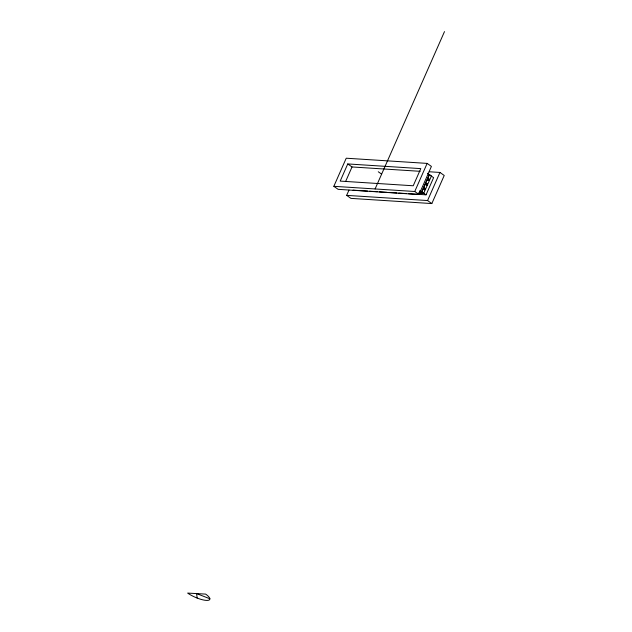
<?xml version="1.0" encoding="UTF-8"?>
<svg xmlns="http://www.w3.org/2000/svg" width="632" height="632" viewBox="0 0 632 632"><rect width="100%" height="100%" fill="white"/><g stroke="black" fill="none" stroke-linecap="round" stroke-linejoin="round"><path stroke-width="0.95" d="M333.838 186.314L346.233 158.213L427.145 163.396L431.411 166.413L419.016 194.514L338.112 189.331L333.838 186.314L414.75 191.496L419.016 194.514M347.758 163.933L340.19 181.1L413.225 185.776L420.793 168.618L347.758 163.933L352.032 166.951L420.193 171.319M345.657 181.408L352.032 166.951M429.231 171.762L439.951 172.449L444.225 175.467L431.83 203.567L350.926 198.377L346.652 195.367L348.975 190.098M375.092 188.96L444.493 31.6M414.75 191.496L427.145 163.396M418.89 192.91L423.756 193.218L431.419 176.02L429.365 174.59L421.742 191.867L419.767 191.725M429.404 174.59L421.781 191.867L423.803 193.297L418.866 192.965M408.509 193.708L426.039 194.83L433.607 177.663L427.398 173.279M346.652 195.367L427.564 200.549L439.951 172.449M419.79 191.67L421.742 191.796M353.004 190.145L367.611 191.085M369.554 191.212L377.344 191.709M379.295 191.836L387.084 192.333M389.028 192.46L396.825 192.958M398.768 193.084L406.558 193.582M209.879 598.765L196.623 593.59L187.617 593.085A14.394 3.918 23.8 0 0 206.356 600.4A14.394 3.918 23.8 0 0 205.637 594.104L196.623 593.59L197.137 598.046M419.822 190.437L426.039 194.83M427.564 200.549L431.83 203.567M378.268 171.762L381.625 174.132M424.981 188.66A0.798 0.616 -86.3 0 0 424.08 188.21A0.798 0.616 -86.3 0 0 423.906 189.466A0.798 0.616 -86.3 0 0 424.917 189.268A0.798 0.616 -86.3 0 1 423.906 189.466A0.798 0.616 -86.3 0 1 424.08 188.21A0.798 0.616 -86.3 0 1 424.941 188.66M426.956 183.849A0.798 0.616 -86.3 0 1 426.529 185.05A0.798 0.616 -86.3 0 1 425.818 184.157A0.798 0.616 -86.3 0 1 426.734 183.572M428.852 180.199A0.798 0.616 -86.3 0 0 428.583 178.872A0.798 0.616 -86.3 0 0 427.825 179.883A0.798 0.616 -86.3 0 0 428.852 180.199M425.036 189.45A0.798 0.616 -86.3 0 0 424.759 188.131A0.798 0.616 -86.3 0 0 424.001 189.134A0.798 0.616 -86.3 0 0 425.036 189.45M427.066 184.828A0.798 0.616 -86.3 0 0 426.798 183.509A0.798 0.616 -86.3 0 0 426.039 184.512A0.798 0.616 -86.3 0 0 427.066 184.828M429.104 180.215A0.798 0.616 -86.3 0 0 428.836 178.888A0.798 0.616 -86.3 0 0 428.077 179.899A0.798 0.616 -86.3 0 0 429.104 180.215"/></g></svg>
